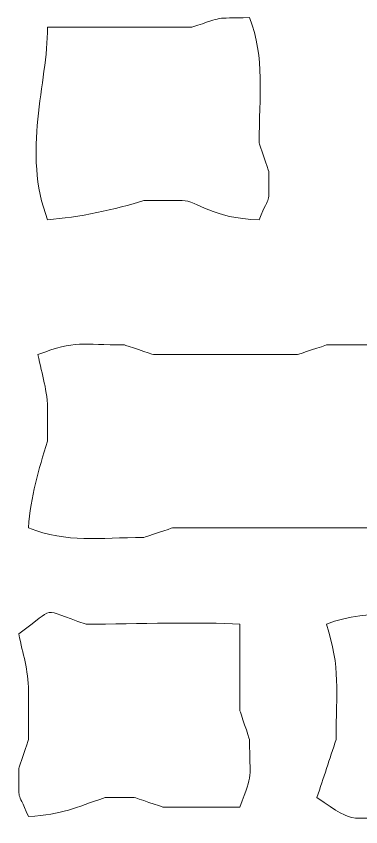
# Model space of a CAD drawing. Header units: millimetres. Extents: x -206 to 205, y -140 to 141.
# Drawn here: x -160.44 to -154.94, y -119.54 to -106.61 of the extents above; entities that cross this region are included whole.
import ezdxf

# ---------------------------------------------------------------- set-up
doc = ezdxf.new("R2010")
doc.units = ezdxf.units.MM
doc.header["$MEASUREMENT"] = 0
doc.layers.add('Ebene 1', color=7, linetype='Continuous')

msp = doc.modelspace()

# ---------------------------------------------------------------- linework, layer by layer
at = {"layer": 'Ebene 1', "color": 1, "lineweight": 18}
for points, knots in [([(-159.9372, -106.7909), (-159.9372, -106.7909), (-157.6353, -106.7909), (-157.6353, -106.7909), (-157.6353, -106.7909), (-157.0926, -106.615), (-157.3176, -106.6508), (-156.714, -106.6375), (-156.714, -106.6375), (-156.4655, -107.2789), (-156.5601, -107.8913), (-156.5612, -108.6329), (-156.5612, -108.6329), (-156.5575, -108.6416), (-156.4173, -109.0672), (-156.4076, -109.0927), (-156.4076, -109.0927), (-156.4076, -109.7091), (-156.3805, -109.3967), (-156.5612, -109.8601), (-156.5612, -109.8601), (-157.3105, -109.8437), (-157.5473, -109.5527), (-157.7893, -109.5527), (-157.7893, -109.5527), (-157.7893, -109.5527), (-158.4027, -109.5531), (-158.4027, -109.5531), (-158.4027, -109.5531), (-158.8394, -109.6948), (-159.4568, -109.8233), (-159.9372, -109.8601), (-159.9372, -109.8601), (-160.351, -108.7956), (-159.9372, -107.6723), (-159.9372, -106.7909)], [0, 0, 0, 0, 0.1, 0.1, 0.1, 0.1, 0.2, 0.2, 0.2, 0.2, 0.3, 0.3, 0.3, 0.3, 0.4, 0.4, 0.4, 0.4, 0.5, 0.5, 0.5, 0.5, 0.6, 0.6, 0.6, 0.6, 0.7, 0.7, 0.7, 0.7, 0.8, 0.8, 0.8, 0.8, 1, 1, 1, 1]), ([(-159.9372, -113.3904), (-159.9372, -113.3904), (-159.9372, -112.93), (-159.9372, -112.93), (-159.9372, -112.93), (-159.9372, -112.5622), (-160.0262, -112.3494), (-160.0912, -112.0093), (-160.0912, -112.0093), (-159.4855, -111.7744), (-159.3898, -111.8557), (-158.7095, -111.8557), (-158.7095, -111.8557), (-158.7003, -111.8593), (-158.2748, -111.9996), (-158.2487, -112.0093), (-158.2487, -112.0093), (-158.2487, -112.0093), (-155.9468, -112.0093), (-155.9468, -112.0093), (-155.9468, -112.0093), (-155.9381, -112.0051), (-155.5125, -111.865), (-155.4864, -111.8557), (-155.4864, -111.8557), (-155.4864, -111.8557), (-153.1856, -111.8557), (-153.1856, -111.8557), (-153.1856, -111.8557), (-153.1753, -111.8517), (-152.7497, -111.7114), (-152.7246, -111.7023), (-152.7246, -111.7023), (-152.7246, -111.7023), (-152.1102, -111.7017), (-152.1102, -111.7017), (-152.1102, -111.7017), (-151.8617, -112.3438), (-151.9574, -112.956), (-151.9574, -113.6972), (-151.9574, -113.6972), (-151.7399, -114.2385), (-151.698, -114.1545), (-151.6499, -114.7709), (-151.6499, -114.7709), (-152.2402, -115.1919), (-151.7466, -115.0605), (-152.5712, -115.0783), (-152.5712, -115.0783), (-152.5799, -115.0743), (-153.0055, -114.9341), (-153.0316, -114.9249), (-153.0316, -114.9249), (-153.0316, -114.9249), (-153.4909, -114.9244), (-153.4909, -114.9244), (-153.4909, -114.9244), (-153.5011, -114.9209), (-153.9268, -114.7807), (-153.9517, -114.7709), (-153.9517, -114.7709), (-153.9517, -114.7709), (-154.7191, -114.7709), (-154.7191, -114.7709), (-154.7191, -114.7709), (-154.7191, -114.7709), (-156.1008, -114.7709), (-156.1008, -114.7709), (-156.1008, -114.7709), (-156.1008, -114.7709), (-157.9423, -114.7709), (-157.9423, -114.7709), (-157.9423, -114.7709), (-157.951, -114.7746), (-158.3766, -114.9152), (-158.4027, -114.9249), (-158.4027, -114.9249), (-159.1279, -114.9249), (-159.6083, -115.018), (-160.2442, -114.7709), (-160.2442, -114.7709), (-160.2047, -114.2656), (-160.0849, -113.8461), (-159.9372, -113.3904)], [0, 0, 0, 0, 0.0454545, 0.0454545, 0.0454545, 0.0454545, 0.0909091, 0.0909091, 0.0909091, 0.0909091, 0.1363636, 0.1363636, 0.1363636, 0.1363636, 0.1818182, 0.1818182, 0.1818182, 0.1818182, 0.2272727, 0.2272727, 0.2272727, 0.2272727, 0.2727273, 0.2727273, 0.2727273, 0.2727273, 0.3181818, 0.3181818, 0.3181818, 0.3181818, 0.3636364, 0.3636364, 0.3636364, 0.3636364, 0.4090909, 0.4090909, 0.4090909, 0.4090909, 0.4545455, 0.4545455, 0.4545455, 0.4545455, 0.5, 0.5, 0.5, 0.5, 0.5454545, 0.5454545, 0.5454545, 0.5454545, 0.5909091, 0.5909091, 0.5909091, 0.5909091, 0.6363636, 0.6363636, 0.6363636, 0.6363636, 0.6818182, 0.6818182, 0.6818182, 0.6818182, 0.7272727, 0.7272727, 0.7272727, 0.7272727, 0.7727273, 0.7727273, 0.7727273, 0.7727273, 0.8181818, 0.8181818, 0.8181818, 0.8181818, 0.8636364, 0.8636364, 0.8636364, 0.8636364, 0.9090909, 0.9090909, 0.9090909, 0.9090909, 1, 1, 1, 1]), ([(-160.3977, -116.4585), (-159.7742, -116.015), (-160.0873, -116.0574), (-159.3225, -116.305), (-159.3225, -116.305), (-158.5214, -116.305), (-157.4683, -116.2666), (-156.8683, -116.305), (-156.8683, -116.305), (-156.8683, -116.305), (-156.8683, -117.6862), (-156.8683, -117.6862), (-156.8683, -117.6862), (-156.8641, -117.6953), (-156.723, -118.1209), (-156.7143, -118.1465), (-156.7143, -118.1465), (-156.7143, -118.7947), (-156.6493, -118.6575), (-156.8683, -119.2207), (-156.8683, -119.2207), (-156.8683, -119.2207), (-158.0958, -119.2207), (-158.0958, -119.2207), (-158.0958, -119.2207), (-158.1051, -119.2171), (-158.5307, -119.0764), (-158.5552, -119.0673), (-158.5552, -119.0673), (-158.5552, -119.0673), (-159.0161, -119.0677), (-159.0161, -119.0677), (-159.0161, -119.0677), (-159.5174, -119.2407), (-159.6775, -119.3308), (-160.2439, -119.3741), (-160.2439, -119.3741), (-160.4387, -118.8842), (-160.3839, -119.2274), (-160.3977, -118.6069), (-160.3977, -118.6069), (-160.3936, -118.5982), (-160.253, -118.1726), (-160.2439, -118.147), (-160.2439, -118.147), (-160.2439, -118.147), (-160.2439, -117.3798), (-160.2439, -117.3798), (-160.2439, -117.3798), (-160.2439, -117.0115), (-160.3327, -116.7986), (-160.3977, -116.459), (-160.3977, -116.459), (-160.3977, -116.459), (-160.3977, -116.4585), (-160.3977, -116.4585)], [0, 0, 0, 0, 0.0666667, 0.0666667, 0.0666667, 0.0666667, 0.1333333, 0.1333333, 0.1333333, 0.1333333, 0.2, 0.2, 0.2, 0.2, 0.2666667, 0.2666667, 0.2666667, 0.2666667, 0.3333333, 0.3333333, 0.3333333, 0.3333333, 0.4, 0.4, 0.4, 0.4, 0.4666667, 0.4666667, 0.4666667, 0.4666667, 0.5333333, 0.5333333, 0.5333333, 0.5333333, 0.6, 0.6, 0.6, 0.6, 0.6666667, 0.6666667, 0.6666667, 0.6666667, 0.7333333, 0.7333333, 0.7333333, 0.7333333, 0.8, 0.8, 0.8, 0.8, 0.8666667, 0.8666667, 0.8666667, 0.8666667, 1, 1, 1, 1]), ([(-155.3334, -118.146), (-155.3334, -117.3756), (-155.2592, -117.0047), (-155.4864, -116.3045), (-155.4864, -116.3045), (-154.8249, -116.0477), (-153.9467, -116.1515), (-153.1845, -116.1515), (-153.1845, -116.1515), (-153.1753, -116.1545), (-152.7497, -116.2958), (-152.7236, -116.3045), (-152.7236, -116.3045), (-152.7236, -116.3045), (-150.4227, -116.3045), (-150.4227, -116.3045), (-150.4227, -116.3045), (-150.4227, -116.3045), (-148.5808, -116.3045), (-148.5808, -116.3045), (-148.5808, -116.3045), (-148.5808, -116.3045), (-148.1208, -116.3045), (-148.1208, -116.3045), (-148.1208, -116.3045), (-147.6708, -116.1551), (-147.8385, -116.1889), (-147.3526, -116.1515), (-147.3526, -116.1515), (-147.3316, -116.483), (-147.3526, -117.0247), (-147.3526, -117.5326), (-147.3526, -117.5326), (-147.2118, -117.9689), (-147.0829, -118.5869), (-147.0461, -119.0671), (-147.0461, -119.0671), (-147.6564, -119.501), (-147.2938, -119.3737), (-148.1208, -119.3737), (-148.1208, -119.3737), (-148.1301, -119.3705), (-148.5547, -119.2298), (-148.5808, -119.2207), (-148.5808, -119.2207), (-148.5808, -119.2207), (-149.9623, -119.2207), (-149.9623, -119.2207), (-149.9623, -119.2207), (-149.9716, -119.2171), (-150.3972, -119.0758), (-150.4227, -119.0671), (-150.4227, -119.0671), (-150.4227, -119.0671), (-152.1102, -119.0671), (-152.1102, -119.0671), (-152.1102, -119.0671), (-152.1102, -119.0671), (-152.4172, -119.0671), (-152.4172, -119.0671), (-152.4172, -119.0671), (-152.4172, -119.0671), (-153.0316, -119.0671), (-153.0316, -119.0671), (-153.0316, -119.0671), (-153.5083, -119.2217), (-153.7819, -119.2197), (-154.2583, -119.3737), (-154.2583, -119.3737), (-155.1125, -119.3737), (-154.9825, -119.5358), (-155.6404, -119.0671), (-155.6404, -119.0671), (-155.5334, -118.7597), (-155.4352, -118.455), (-155.3334, -118.146)], [0, 0, 0, 0, 0.05, 0.05, 0.05, 0.05, 0.1, 0.1, 0.1, 0.1, 0.15, 0.15, 0.15, 0.15, 0.2, 0.2, 0.2, 0.2, 0.25, 0.25, 0.25, 0.25, 0.3, 0.3, 0.3, 0.3, 0.35, 0.35, 0.35, 0.35, 0.4, 0.4, 0.4, 0.4, 0.45, 0.45, 0.45, 0.45, 0.5, 0.5, 0.5, 0.5, 0.55, 0.55, 0.55, 0.55, 0.6, 0.6, 0.6, 0.6, 0.65, 0.65, 0.65, 0.65, 0.7, 0.7, 0.7, 0.7, 0.75, 0.75, 0.75, 0.75, 0.8, 0.8, 0.8, 0.8, 0.85, 0.85, 0.85, 0.85, 0.9, 0.9, 0.9, 0.9, 1, 1, 1, 1])]:
    msp.add_open_spline(points, degree=3, knots=knots, dxfattribs=at)

doc.saveas('drawing.dxf')
